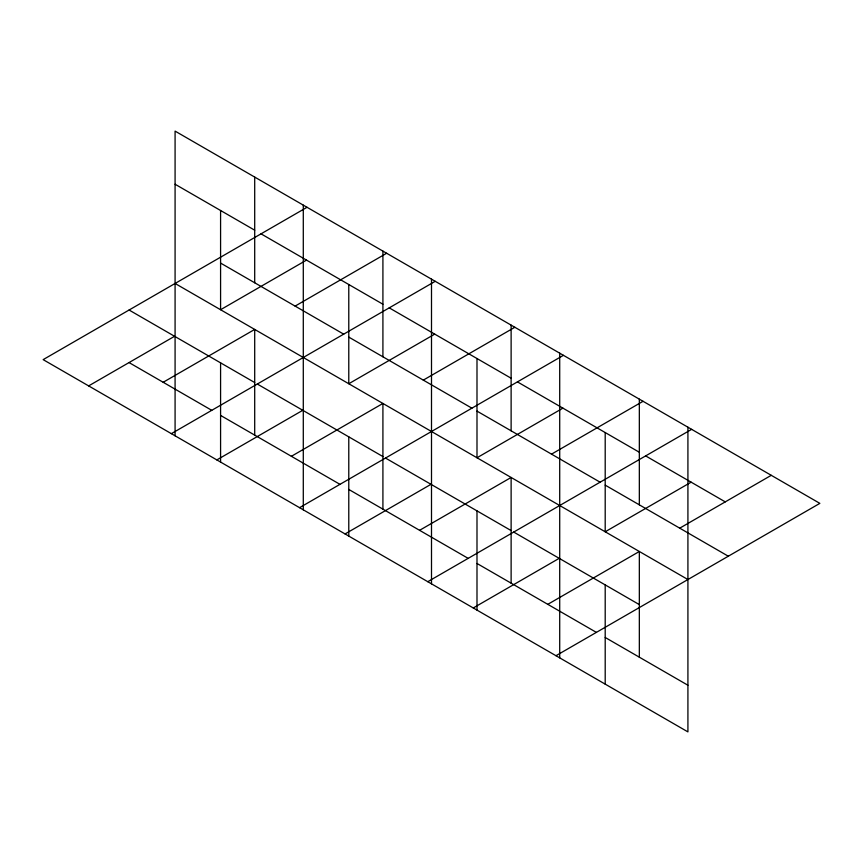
<?xml version="1.0" encoding="UTF-8"?>
<svg xmlns="http://www.w3.org/2000/svg" width="863" height="863" viewBox="0 0 863 863"><rect width="100%" height="100%" fill="white"/><g stroke="black" fill="none" stroke-linecap="round" stroke-linejoin="round"><path stroke-width="1.29" d="M307.023 207.293L43.15 359.634L687.919 731.889L687.919 427.196M88.641 385.901L174.574 336.279M306.516 260.108L220.583 309.72L220.583 210.496M163.172 382.277L254.704 329.429L254.704 435.125M295.103 306.106L386.646 253.258M171.359 433.658L435.232 281.306M216.85 459.914L302.784 410.303M434.725 334.132L348.781 383.744L348.781 284.51M291.381 456.3L382.913 403.453L382.913 509.148M423.312 380.119L514.844 327.271M299.569 507.671L563.431 355.329M345.06 533.938L430.993 484.326M562.924 408.145L476.991 457.768L476.991 358.533M419.591 530.314L511.123 477.466L511.123 583.161M551.522 454.143L643.054 401.295M427.768 581.694L691.641 429.343M473.269 607.962L559.202 558.339M691.134 482.169L605.2 531.781L605.2 432.557M547.789 604.337L639.332 551.489L639.332 657.185M679.731 528.167L771.263 475.319M555.977 655.707L819.85 503.366L175.081 131.111L175.081 435.804M175.081 184.229L254.704 230.194M261.025 233.841L382.913 304.218M389.235 307.864L511.123 378.231M517.433 381.888L639.332 452.255M645.643 455.901L725.265 501.878M220.583 263.075L343.69 334.154M348.781 337.099L471.899 408.177M476.991 411.112L600.109 482.19M605.2 485.135L728.318 556.214M175.081 283.463L687.919 579.537M129.083 310.022L254.704 382.546M257.293 384.035L382.913 456.559M385.502 458.059L511.123 530.583M513.712 532.072L639.332 604.607M129.04 362.568L211.759 410.324M220.583 415.416L339.968 484.348M348.781 489.44L468.178 558.372M476.991 563.463L596.376 632.385M605.2 637.477L687.919 685.233M639.332 399.138L639.332 504.833M605.2 584.898L605.2 684.132M559.709 353.172L559.709 657.865M511.123 325.124L511.123 430.82M476.991 510.874L476.991 610.109M431.5 279.148L431.5 583.852M382.913 251.101L382.913 356.797M348.781 436.861L348.781 536.096M303.291 205.135L303.291 509.828M254.704 177.077L254.704 282.784M220.583 362.838L220.583 462.072"/></g></svg>
